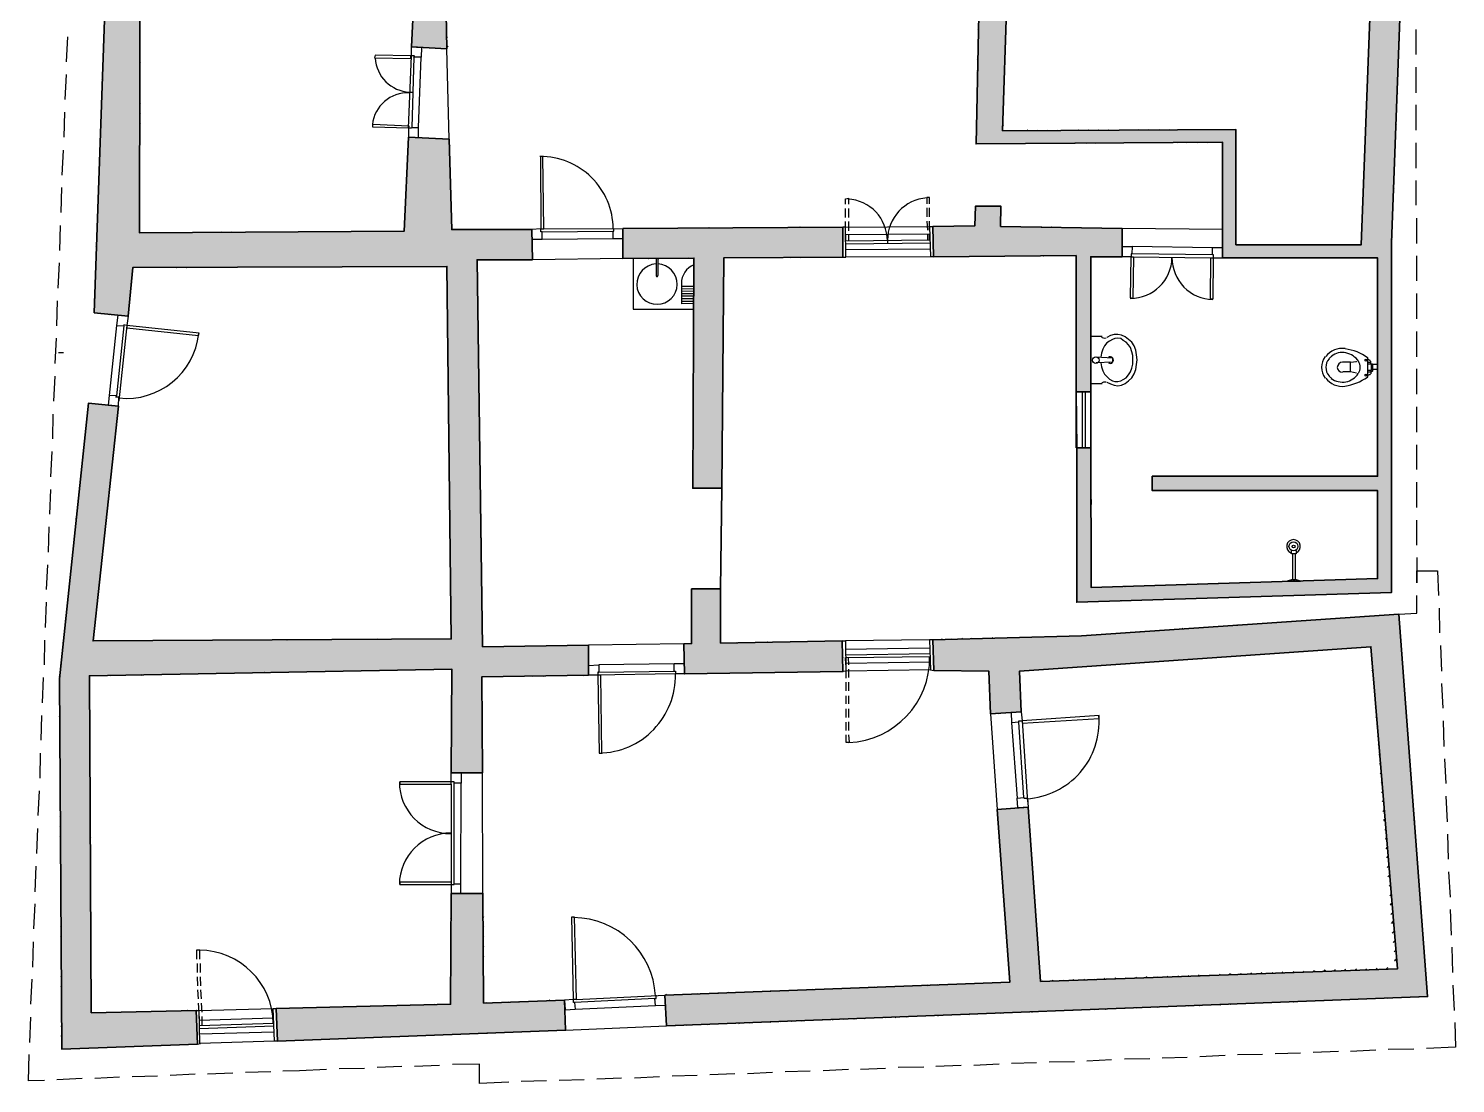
# Model space of a CAD drawing. Header units: millimetres. Extents: x -20110 to -5819, y 9740 to 30038.
# Drawn here: x -20110 to -5819, y 9740 to 20302 of the extents above; entities that cross this region are included whole.
import ezdxf

# ---------------------------------------------------------------- set-up
doc = ezdxf.new("R2010")
doc.units = ezdxf.units.MM
for name, color, linetype, lineweight in [('A-ALV-___-___-EXI', 250, 'Continuous', 35), ('A-COB-___-___-EXI', 250, 'Continuous', 25), ('A-JAN-___-___-EXI', 250, 'Continuous', 25), ('A-MOB-___-___-EXI', 250, 'Continuous', 25), ('A-POR-___-___-EXI', 250, 'Continuous', 25)]:
    doc.layers.add(name, color=color, linetype=linetype, lineweight=lineweight)

msp = doc.modelspace()

# ---------------------------------------------------------------- hatches: boundary and pattern name
at = {"layer": 'A-ALV-___-___-EXI'}
h = msp.add_hatch(color=11, dxfattribs=at)
h.paths.add_polyline_path([(-19778, 10084), (-18419, 10133), (-18431, 10471), (-19483, 10447), (-19500, 13822), (-15872, 13888), (-15877, 12850), (-15563, 12850), (-15571, 13810), (-14502, 13827), (-14502, 14129), (-15563, 14112), (-15618, 17987), (-15063, 17987), (-15068, 18289), (-15872, 18289), (-15896, 19194), (-16306, 19213), (-16349, 18272), (-19000, 18258), (-18993, 21767), (-16198, 21701), (-16276, 20119), (-15920, 20100), (-15950, 21694), (-15721, 21690), (-15714, 21992), (-18988, 22069), (-18896, 24532), (-18203, 24527), (-18203, 24829), (-19193, 24840), (-19452, 17456), (-19113, 17421), (-19066, 17909), (-15920, 17921), (-15877, 14190), (-19464, 14171), (-19210, 16520), (-19511, 16551), (-19802, 13791), (-19798, 13196)])
h.paths.add_polyline_path([(-17618, 10164), (-14731, 10273), (-14743, 10575), (-15552, 10544), (-15559, 11643), (-15877, 11643), (-15884, 10532), (-17629, 10490)])
h.paths.add_polyline_path([(-13722, 10315), (-6097, 10610), (-6387, 14438), (-9564, 14221), (-11054, 14183), (-11042, 13876), (-10493, 13869), (-10474, 13442), (-10167, 13459), (-10184, 13869), (-6665, 14112), (-6399, 10888), (-9974, 10761), (-10099, 12506), (-10408, 12482), (-10281, 10754), (-13736, 10622)])
h.paths.add_polyline_path([(-13542, 13841), (-11953, 13864), (-11960, 14171), (-13179, 14149), (-13179, 14692), (-13469, 14692), (-13469, 14144), (-13547, 14143)])
h.paths.add_polyline_path([(-9611, 14558), (-6460, 14655), (-6460, 18157), (-6302, 22383), (-6333, 23668), (-6635, 23664), (-6604, 22456), (-7208, 22468), (-7215, 22166), (-6611, 22154), (-6762, 18138), (-8017, 18138), (-8017, 19291), (-10354, 19279), (-10311, 20595), (-10590, 20602), (-10620, 19147), (-8151, 19164), (-8151, 18006), (-6599, 18006), (-6599, 15820), (-8856, 15820), (-8856, 15676), (-6599, 15676), (-6599, 14794), (-9467, 14704), (-9472, 16105), (-9611, 16105)])
h.paths.add_polyline_path([(-13457, 15699), (-13167, 15699), (-13148, 18005), (-11953, 18013), (-11953, 18315), (-14158, 18301), (-14158, 17999), (-13446, 18003)])
h.paths.add_polyline_path([(-9618, 16666), (-9472, 16666), (-9472, 18018), (-9158, 18018), (-9158, 18301), (-10377, 18320), (-10373, 18525), (-10625, 18525), (-10632, 18327), (-11054, 18320), (-11047, 18018), (-9618, 18029)])
h.paths.add_polyline_path([(-10299, 21454), (-10288, 22213), (-8229, 22178), (-8222, 22480), (-10281, 22515), (-10288, 22968), (-10590, 22968), (-10578, 21911), (-11380, 21918), (-11387, 21617), (-10582, 21605), (-10582, 21459)])
h.paths.add_polyline_path([(-13311, 21640), (-13306, 21942), (-14132, 21954), (-14073, 24473), (-12842, 24454), (-12835, 24756), (-14023, 24774), (-14030, 25076), (-14387, 25076), (-14387, 24779), (-15130, 24786), (-15130, 24484), (-14507, 24477), (-14453, 21961), (-14556, 21961), (-14561, 21659)])
h.paths.add_polyline_path([(-10601, 23977), (-10299, 23977), (-10318, 25638), (-10160, 25642), (-10160, 25921), (-10318, 25921), (-10323, 27159), (-10632, 27159), (-10632, 27074), (-10934, 27074), (-10934, 26796), (-10632, 26791), (-10606, 24732), (-11882, 24744), (-11882, 24442), (-10601, 24430)])
h.paths.add_polyline_path([(-6658, 24473), (-6356, 24477), (-6477, 29362), (-7908, 29373), (-7915, 29060), (-6701, 29060), (-6689, 25956), (-9158, 25932), (-9151, 25649), (-6689, 25680)])
h.paths.add_polyline_path([(-16337, 24503), (-16330, 24805), (-16988, 24810), (-16988, 24508)])
h.paths.add_polyline_path([(-13976, 26807), (-13981, 27093), (-14405, 27093), (-14398, 26814)])
h.paths.add_polyline_path([(-10330, 28366), (-10330, 29060), (-9123, 29060), (-9123, 29380), (-10656, 29392), (-10649, 28366)])

# ---------------------------------------------------------------- linework, layer by layer
for p, q in [((-10596, 20299), (-10601, 20293)), ((-18993, 20263), (-18996, 20260)), ((-18993, 20161), (-18996, 20158)), ((-15915, 20220), (-15922, 20213)), ((-10598, 20195), (-10601, 20192)), ((-10323, 20166), (-10325, 20164)), ((-6380, 20180), (-6385, 20176)), ((-18993, 20065), (-18996, 20061)), ((-6387, 20077), (-6388, 20075)), ((-18993, 19961), (-18996, 19957)), ((-10602, 19991), (-10606, 19987)), ((-10605, 19885), (-10606, 19883)), ((-10330, 19961), (-10332, 19959)), ((-19370, 19791), (-19375, 19786)), ((-18993, 19756), (-18997, 19752)), ((-18993, 19860), (-18996, 19856)), ((-10335, 19751), (-10339, 19747)), ((-6399, 19763), (-6400, 19762)), ((-6394, 19864), (-6396, 19862)), ((-18993, 19659), (-18997, 19655)), ((-6399, 19654), (-6404, 19649)), ((-19378, 19578), (-19379, 19577)), ((-18993, 19558), (-18997, 19553)), ((-18993, 19454), (-18997, 19449)), ((-10611, 19579), (-10613, 19577)), ((-10347, 19442), (-10349, 19440)), ((-10342, 19546), (-10345, 19543)), ((-6410, 19449), (-6412, 19448)), ((-6406, 19551), (-6408, 19548)), ((-19385, 19373), (-19386, 19371)), ((-18993, 19357), (-18997, 19352)), ((-10347, 19334), (-10352, 19328)), ((-6410, 19341), (-6416, 19335)), ((-19389, 19263), (-19391, 19261)), ((-18993, 19256), (-18998, 19251)), ((-18993, 19152), (-18998, 19147)), ((-10617, 19277), (-10620, 19275)), ((-10099, 19286), (-10105, 19281)), ((-9998, 19286), (-10003, 19281)), ((-9901, 19286), (-9905, 19282)), ((-9797, 19286), (-9801, 19282)), ((-9725, 19153), (-9726, 19152)), ((-9696, 19286), (-9699, 19283)), ((-9621, 19154), (-9623, 19152)), ((-9592, 19286), (-9595, 19283)), ((-9519, 19155), (-9521, 19152)), ((-9491, 19286), (-9493, 19284)), ((-9421, 19155), (-9425, 19152)), ((-9394, 19286), (-9396, 19284)), ((-9290, 19286), (-9292, 19285)), ((-9189, 19286), (-9190, 19285)), ((-8984, 19291), (-8988, 19286)), ((-8887, 19291), (-8891, 19287)), ((-8783, 19291), (-8787, 19287)), ((-8682, 19291), (-8685, 19288)), ((-8607, 19161), (-8609, 19159)), ((-8578, 19291), (-8581, 19288)), ((-8510, 19161), (-8512, 19159)), ((-8481, 19291), (-8483, 19289)), ((-8407, 19162), (-8410, 19159)), ((-8380, 19291), (-8382, 19289)), ((-8303, 19163), (-8307, 19159)), ((-8276, 19291), (-8277, 19290)), ((-6418, 19237), (-6420, 19235)), ((-19396, 19057), (-19398, 19055)), ((-16315, 19016), (-16318, 19013)), ((-16311, 19119), (-16313, 19117)), ((-15889, 19136), (-15894, 19130)), ((-15889, 19039), (-15892, 19036)), ((-6422, 19027), (-6428, 19022)), ((-6422, 19136), (-6423, 19134)), ((-19400, 18950), (-19403, 18947)), ((-6429, 18923), (-6431, 18921)), ((-19407, 18744), (-19410, 18742)), ((-15884, 18838), (-15887, 18836)), ((-16334, 18593), (-16337, 18591)), ((-6441, 18610), (-6443, 18608)), ((-6434, 18711), (-6439, 18706)), ((-15877, 18544), (-15879, 18542)), ((-19418, 18432), (-19422, 18428)), ((-15872, 18343), (-15874, 18342)), ((-13396, 18308), (-13398, 18306)), ((-13295, 18308), (-13296, 18306)), ((-12382, 18315), (-12385, 18312)), ((-12281, 18315), (-12283, 18313)), ((-12184, 18315), (-12185, 18313)), ((-10757, 18327), (-10759, 18324)), ((-10257, 18320), (-10259, 18318)), ((-9962, 18315), (-9964, 18313)), ((-9866, 18315), (-9869, 18312)), ((-9467, 18308), (-9469, 18305)), ((-6453, 18296), (-6455, 18294)), ((-6448, 18397), (-6451, 18394)), ((-19426, 18221), (-19429, 18218)), ((-18172, 18265), (-18175, 18263)), ((-18075, 18265), (-18077, 18263)), ((-17974, 18265), (-17975, 18264)), ((-6453, 18192), (-6459, 18186)), ((-19429, 18119), (-19434, 18114)), ((-12681, 18008), (-12684, 18006)), ((-12584, 18009), (-12587, 18006)), ((-12482, 18010), (-12486, 18006)), ((-12378, 18010), (-12382, 18006)), ((-10859, 18019), (-10861, 18018)), ((-10044, 18026), (-10045, 18025)), ((-9946, 18027), (-9948, 18025)), ((-19437, 17906), (-19441, 17902)), ((-19066, 17874), (-19069, 17870)), ((-18727, 17910), (-18728, 17909)), ((-18630, 17911), (-18632, 17909)), ((-18526, 17911), (-18528, 17909)), ((-18424, 17912), (-18427, 17909)), ((-18320, 17912), (-18323, 17909)), ((-18218, 17912), (-18221, 17909)), ((-18121, 17913), (-18125, 17909)), ((-16807, 17918), (-16809, 17916)), ((-16703, 17918), (-16705, 17916)), ((-16601, 17918), (-16604, 17916)), ((-16504, 17919), (-16507, 17916)), ((-13901, 18000), (-13903, 17999)), ((-13799, 18001), (-13802, 17999)), ((-13695, 18002), (-13698, 17999)), ((-13598, 18002), (-13601, 17999)), ((-13496, 18003), (-13500, 17999)), ((-12786, 18008), (-12788, 18006)), ((-19077, 17758), (-19081, 17755)), ((-15918, 17802), (-15920, 17801)), ((-19447, 17600), (-19452, 17595)), ((-19444, 17698), (-19445, 17697)), ((-19089, 17650), (-19091, 17648)), ((-15917, 17699), (-15920, 17697)), ((-15914, 17403), (-15915, 17402)), ((-15913, 17301), (-15915, 17298)), ((-15606, 17298), (-15608, 17296)), ((-15911, 17205), (-15915, 17202)), ((-15601, 16907), (-15603, 16905)), ((-15906, 16704), (-15908, 16702)), ((-15901, 16305), (-15903, 16303)), ((-15594, 16407), (-15596, 16405)), ((-13454, 16337), (-13457, 16334)), ((-15900, 16209), (-15903, 16206)), ((-13455, 16233), (-13457, 16230)), ((-15899, 16109), (-15903, 16105)), ((-15587, 16013), (-15590, 16010)), ((-13455, 16131), (-13457, 16129)), ((-13456, 16027), (-13457, 16025)), ((-15587, 15912), (-15589, 15910)), ((-13456, 15929), (-13457, 15928)), ((-9467, 15784), (-9471, 15781)), ((-15894, 15708), (-15896, 15706)), ((-15893, 15612), (-15896, 15610)), ((-15582, 15614), (-15584, 15612)), ((-13179, 14692), (-13167, 15699)), ((-9467, 15680), (-9470, 15677)), ((-9467, 15482), (-9470, 15480)), ((-19632, 15399), (-19634, 15397)), ((-9467, 15379), (-9469, 15376)), ((-15575, 15216), (-15579, 15212)), ((-9467, 15282), (-9469, 15280)), ((-9467, 15180), (-9469, 15179)), ((-19668, 15062), (-19669, 15060)), ((-19368, 15053), (-19369, 15052)), ((-15888, 15109), (-15889, 15107)), ((-15575, 15119), (-15578, 15117)), ((-9467, 15077), (-9468, 15075)), ((-19391, 14829), (-19393, 14827)), ((-15571, 14817), (-15573, 14815)), ((-8814, 14728), (-8817, 14724)), ((-8609, 14732), (-8610, 14731)), ((-8396, 14739), (-8398, 14737)), ((-8191, 14747), (-8194, 14744)), ((-7776, 14758), (-7777, 14757)), ((-7382, 14770), (-7491, 14770)), ((-7052, 14782), (-7054, 14779)), ((-19415, 14607), (-19417, 14605)), ((-19403, 14716), (-19405, 14713)), ((-15882, 14614), (-15884, 14612)), ((-15571, 14721), (-15572, 14719)), ((-9127, 14716), (-9129, 14715)), ((-9026, 14721), (-9029, 14718)), ((-7399, 14626), (-7401, 14624)), ((-19728, 14495), (-19731, 14492)), ((-9168, 14571), (-9170, 14570)), ((-19740, 14379), (-19743, 14376)), ((-19441, 14376), (-19442, 14375)), ((-15563, 14426), (-15568, 14421)), ((-15563, 14322), (-15566, 14319)), ((-8547, 14294), (-8551, 14290)), ((-8005, 14329), (-8007, 14327)), ((-6925, 14402), (-6926, 14401)), ((-19763, 14158), (-19766, 14155)), ((-19751, 14271), (-19754, 14268)), ((-19452, 14268), (-19454, 14266)), ((-18636, 14178), (-18639, 14175)), ((-18535, 14178), (-18537, 14176)), ((-18431, 14178), (-18433, 14177)), ((-17622, 14183), (-17624, 14181)), ((-17521, 14183), (-17523, 14181)), ((-16608, 14190), (-16612, 14186)), ((-16507, 14190), (-16510, 14187)), ((-16403, 14190), (-16406, 14187)), ((-16306, 14190), (-16309, 14188)), ((-16205, 14190), (-16207, 14188)), ((-16101, 14190), (-16102, 14189)), ((-15563, 14225), (-15565, 14224)), ((-13016, 14155), (-13019, 14152)), ((-12707, 14159), (-12709, 14158)), ((-12297, 14166), (-12298, 14165)), ((-10757, 14197), (-10764, 14190)), ((-10656, 14197), (-10660, 14193)), ((-10552, 14197), (-10553, 14196)), ((-10450, 14202), (-10454, 14198)), ((-10137, 14209), (-10140, 14206)), ((-9932, 14214), (-9934, 14211)), ((-9623, 14221), (-9624, 14219)), ((-9521, 14225), (-9523, 14223)), ((-9413, 14232), (-9414, 14231)), ((-8976, 14263), (-8979, 14261)), ((-19775, 14042), (-19778, 14039)), ((-6661, 14062), (-6665, 14058)), ((-19787, 13934), (-19790, 13931)), ((-16824, 13871), (-16825, 13869)), ((-6653, 13966), (-6658, 13961)), ((-6646, 13877), (-6653, 13869)), ((-19799, 13818), (-19802, 13815)), ((-19389, 13824), (-19391, 13822)), ((-19286, 13826), (-19290, 13822)), ((-19082, 13830), (-19085, 13827)), ((-18976, 13832), (-18981, 13827)), ((-18774, 13835), (-18776, 13834)), ((-18671, 13837), (-18674, 13834)), ((-18363, 13843), (-18365, 13841)), ((-18054, 13848), (-18056, 13846)), ((-17748, 13854), (-17750, 13853)), ((-17439, 13860), (-17441, 13857)), ((-15472, 13812), (-15474, 13810)), ((-15367, 13813), (-15370, 13810)), ((-15163, 13817), (-15165, 13815)), ((-15060, 13818), (-15063, 13815)), ((-14955, 13820), (-14960, 13815)), ((-14651, 13824), (-14653, 13822)), ((-13116, 13847), (-13118, 13846)), ((-6637, 13777), (-6642, 13773)), ((-6630, 13687), (-6635, 13683)), ((-6622, 13591), (-6627, 13586)), ((-19800, 13515), (-19802, 13513)), ((-6615, 13504), (-6623, 13497)), ((-19799, 13414), (-19802, 13412)), ((-19798, 13318), (-19802, 13315)), ((-15875, 13310), (-15877, 13308)), ((-6607, 13409), (-6616, 13400)), ((-6599, 13313), (-6604, 13308)), ((-19798, 13215), (-19802, 13211)), ((-15875, 13208), (-15877, 13206)), ((-6591, 13219), (-6599, 13211)), ((-19495, 13115), (-19496, 13113)), ((-15876, 13111), (-15877, 13110)), ((-15563, 13115), (-15565, 13113)), ((-15563, 13013), (-15565, 13012)), ((-6584, 13130), (-6592, 13122)), ((-6576, 13034), (-6585, 13025)), ((-6569, 12946), (-6580, 12935)), ((-19795, 12814), (-19797, 12813)), ((-6561, 12851), (-6573, 12839)), ((-6553, 12755), (-6561, 12747)), ((-19795, 12713), (-19797, 12711)), ((-19794, 12617), (-19797, 12615)), ((-6545, 12662), (-6557, 12650)), ((-19793, 12514), (-19797, 12511)), ((-6538, 12572), (-6550, 12560)), ((-6530, 12478), (-6545, 12464)), ((-19793, 12413), (-19797, 12409)), ((-19792, 12317), (-19797, 12313)), ((-6523, 12387), (-6538, 12372)), ((-6229, 12372), (-6230, 12370)), ((-19791, 12214), (-19797, 12209)), ((-19488, 12209), (-19492, 12205)), ((-6514, 12289), (-6526, 12277)), ((-6507, 12197), (-6519, 12185)), ((-19488, 12112), (-19491, 12109)), ((-19488, 12011), (-19491, 12008)), ((-6499, 12104), (-6514, 12089)), ((-6492, 12014), (-6507, 11999)), ((-19488, 11914), (-19490, 11912)), ((-10370, 11964), (-10373, 11961)), ((-10363, 11867), (-10366, 11865)), ((-6484, 11921), (-6502, 11902)), ((-19488, 11810), (-19490, 11808)), ((-6476, 11829), (-6495, 11810)), ((-6468, 11729), (-6484, 11714)), ((-19788, 11710), (-19790, 11709)), ((-19788, 11614), (-19790, 11612)), ((-19488, 11709), (-19489, 11707)), ((-6460, 11634), (-6477, 11617)), ((-19787, 11511), (-19790, 11508)), ((-6453, 11546), (-6472, 11527)), ((-6445, 11450), (-6465, 11431)), ((-19786, 11415), (-19790, 11412)), ((-19786, 11314), (-19790, 11310)), ((-15879, 11394), (-15884, 11388)), ((-15879, 11292), (-15884, 11287)), ((-15552, 11412), (-15557, 11406)), ((-15552, 11310), (-15557, 11306)), ((-10328, 11402), (-10330, 11400)), ((-10321, 11305), (-10323, 11303)), ((-6438, 11363), (-6460, 11341)), ((-19785, 11211), (-19790, 11207)), ((-19483, 11207), (-19487, 11203)), ((-15880, 11187), (-15884, 11183)), ((-15552, 11214), (-15556, 11209)), ((-10315, 11217), (-10318, 11214)), ((-6430, 11267), (-6453, 11244)), ((-6422, 11172), (-6441, 11152)), ((-19784, 11010), (-19785, 11008)), ((-19483, 11110), (-19486, 11107)), ((-19483, 11008), (-19486, 11006)), ((-15881, 11090), (-15884, 11086)), ((-15552, 11110), (-15555, 11106)), ((-15552, 11013), (-15555, 11010)), ((-6414, 11076), (-6434, 11056)), ((-19783, 10914), (-19785, 10912)), ((-19483, 10912), (-19485, 10910)), ((-15881, 10988), (-15884, 10985)), ((-15882, 10883), (-15884, 10881)), ((-15552, 10912), (-15554, 10909)), ((-7436, 10862), (-7448, 10851)), ((-7335, 10862), (-7343, 10855)), ((-7231, 10869), (-7242, 10858)), ((-7123, 10876), (-7137, 10862)), ((-7021, 10876), (-7032, 10866)), ((-6918, 10881), (-6929, 10869)), ((-6809, 10888), (-6824, 10873)), ((-6708, 10888), (-6719, 10877)), ((-6604, 10893), (-6616, 10880)), ((-6495, 10900), (-6511, 10884)), ((-6407, 10988), (-6429, 10966)), ((-6399, 10894), (-6405, 10888)), ((-19783, 10810), (-19785, 10808)), ((-19483, 10808), (-19485, 10806)), ((-15883, 10786), (-15884, 10784)), ((-15552, 10808), (-15553, 10806)), ((-11101, 10725), (-11105, 10722)), ((-11000, 10730), (-11004, 10726)), ((-10788, 10737), (-10791, 10734)), ((-10474, 10749), (-10477, 10746)), ((-9955, 10768), (-9962, 10761)), ((-9847, 10773), (-9854, 10765)), ((-9743, 10773), (-9747, 10769)), ((-9641, 10780), (-9649, 10772)), ((-9533, 10784), (-9541, 10776)), ((-9429, 10784), (-9434, 10780)), ((-9328, 10791), (-9336, 10784)), ((-9219, 10796), (-9228, 10787)), ((-9116, 10796), (-9121, 10791)), ((-9014, 10803), (-9023, 10795)), ((-8906, 10808), (-8915, 10799)), ((-8802, 10808), (-8808, 10802)), ((-8698, 10815), (-8707, 10806)), ((-8590, 10815), (-8595, 10810)), ((-8488, 10822), (-8497, 10813)), ((-8384, 10827), (-8394, 10817)), ((-8276, 10827), (-8282, 10821)), ((-8175, 10834), (-8184, 10825)), ((-8071, 10839), (-8081, 10828)), ((-7962, 10839), (-7969, 10832)), ((-7861, 10846), (-7871, 10836)), ((-7757, 10850), (-7768, 10839)), ((-7649, 10850), (-7656, 10843)), ((-7547, 10858), (-7558, 10847)), ((-19782, 10714), (-19785, 10711)), ((-19781, 10614), (-19785, 10610)), ((-19483, 10711), (-19484, 10710)), ((-13512, 10633), (-13515, 10630)), ((-13408, 10641), (-13414, 10634)), ((-13306, 10641), (-13309, 10638)), ((-13198, 10645), (-13201, 10642)), ((-13094, 10652), (-13101, 10646)), ((-12993, 10652), (-12995, 10650)), ((-12884, 10657), (-12887, 10654)), ((-12679, 10664), (-12681, 10662)), ((-12568, 10671), (-12573, 10666)), ((-12358, 10676), (-12360, 10674)), ((-12255, 10683), (-12259, 10678)), ((-12045, 10688), (-12046, 10686)), ((-11941, 10695), (-11946, 10690)), ((-11731, 10700), (-11732, 10698)), ((-11627, 10707), (-11632, 10702)), ((-11314, 10718), (-11318, 10714)), ((-6813, 10582), (-6816, 10579)), ((-6499, 10594), (-6502, 10591)), ((-6178, 10607), (-6182, 10603)), ((-19781, 10510), (-19785, 10506)), ((-19030, 10459), (-19032, 10457)), ((-18721, 10466), (-18723, 10464)), ((-18516, 10471), (-18518, 10469)), ((-16759, 10513), (-16762, 10511)), ((-16453, 10520), (-16455, 10518)), ((-16240, 10525), (-16242, 10523)), ((-16035, 10532), (-16039, 10528)), ((-15931, 10532), (-15933, 10531)), ((-15516, 10549), (-15520, 10545)), ((-15304, 10556), (-15307, 10553)), ((-15203, 10560), (-15206, 10557)), ((-14990, 10567), (-14993, 10565)), ((-14887, 10575), (-14892, 10569)), ((-10373, 10445), (-10377, 10440)), ((-10275, 10448), (-10276, 10447)), ((-10059, 10457), (-10064, 10452)), ((-9961, 10460), (-9962, 10459)), ((-9747, 10469), (-9750, 10466)), ((-9644, 10473), (-9646, 10471)), ((-9433, 10481), (-9436, 10478)), ((-9325, 10485), (-9328, 10483)), ((-9119, 10493), (-9123, 10490)), ((-9011, 10497), (-9014, 10494)), ((-8805, 10505), (-8809, 10501)), ((-8695, 10509), (-8698, 10506)), ((-8489, 10517), (-8493, 10513)), ((-8383, 10521), (-8384, 10520)), ((-8170, 10530), (-8175, 10525)), ((-8069, 10534), (-8071, 10532)), ((-7755, 10546), (-7757, 10544)), ((-7441, 10558), (-7443, 10556)), ((-7333, 10562), (-7335, 10560)), ((-7127, 10570), (-7130, 10567)), ((-19780, 10414), (-19785, 10409)), ((-19779, 10314), (-19785, 10308)), ((-13520, 10323), (-13523, 10320)), ((-13307, 10331), (-13311, 10327)), ((-13206, 10335), (-13210, 10332)), ((-12993, 10343), (-12998, 10339)), ((-12892, 10347), (-12896, 10343)), ((-12679, 10355), (-12684, 10350)), ((-12578, 10359), (-12582, 10355)), ((-12470, 10363), (-12472, 10362)), ((-12365, 10368), (-12370, 10362)), ((-12264, 10371), (-12266, 10369)), ((-12156, 10376), (-12158, 10374)), ((-12051, 10380), (-12057, 10374)), ((-11950, 10384), (-11953, 10381)), ((-11842, 10388), (-11844, 10386)), ((-11737, 10392), (-11743, 10386)), ((-11636, 10396), (-11639, 10393)), ((-11528, 10400), (-11531, 10398)), ((-11423, 10404), (-11429, 10398)), ((-11317, 10408), (-11321, 10405)), ((-11214, 10412), (-11217, 10409)), ((-11001, 10420), (-11005, 10416)), ((-10687, 10432), (-10691, 10428)), ((-19779, 10217), (-19785, 10211)), ((-15515, 10243), (-15516, 10242)), ((-15201, 10255), (-15203, 10254)), ((-14885, 10267), (-14887, 10266)), ((-19697, 10087), (-19700, 10084)), ((-19384, 10098), (-19386, 10096)), ((-19071, 10110), (-19073, 10108))]:
    msp.add_line(p, q, dxfattribs=at)
for points in [[(-19193, 24840), (-19452, 17456), (-19113, 17421), (-19066, 17909), (-15920, 17921), (-15877, 14190), (-19464, 14171), (-19210, 16520), (-19511, 16551), (-19802, 13791), (-19778, 10084), (-18419, 10133), (-18431, 10471), (-19483, 10447), (-19500, 13822), (-15872, 13888), (-15877, 12850), (-15563, 12850), (-15571, 13810), (-14502, 13827), (-14502, 14129), (-15563, 14112), (-15618, 17987), (-15063, 17987), (-15068, 18289), (-15872, 18289), (-15896, 19194), (-16306, 19213), (-16349, 18272), (-19000, 18258), (-18993, 21767)], [(-10590, 20602), (-10620, 19147), (-8151, 19164), (-8151, 18006), (-6599, 18006), (-6599, 15820), (-8856, 15820), (-8856, 15676), (-6599, 15676), (-6599, 14794), (-9467, 14704), (-9472, 16105), (-9611, 16105), (-9611, 14558), (-6460, 14655), (-6460, 18157), (-6302, 22383)], [(-6611, 22154), (-6762, 18138), (-8017, 18138), (-8017, 19291), (-10354, 19279), (-10311, 20595)], [(-16198, 21701), (-16276, 20119), (-15920, 20100), (-15950, 21694)], [(-9470, 15581), (-9467, 15584), (-9467, 15537)]]:
    msp.add_lwpolyline(points, dxfattribs=at)
for points in [[(-10377, 18320), (-10373, 18525), (-10625, 18525), (-10632, 18327), (-11054, 18320), (-11047, 18018), (-9618, 18029), (-9618, 16666), (-9472, 16666), (-9472, 18018), (-9158, 18018), (-9158, 18301)], [(-14158, 18301), (-14158, 17999), (-13446, 18003), (-13457, 15699), (-13167, 15699), (-13148, 18005), (-11953, 18013), (-11953, 18315)], [(-13469, 14692), (-13469, 14144), (-13547, 14143), (-13542, 13841), (-11953, 13864), (-11960, 14171), (-13179, 14149), (-13179, 14692)], [(-6387, 14438), (-9564, 14221), (-11054, 14183), (-11042, 13876), (-10493, 13869), (-10474, 13442), (-10167, 13459), (-10184, 13869), (-6665, 14112), (-6399, 10888), (-9974, 10761), (-10099, 12506), (-10408, 12482), (-10281, 10754), (-13736, 10622), (-13722, 10315), (-6097, 10610)], [(-14743, 10575), (-15552, 10544), (-15559, 11643), (-15877, 11643), (-15884, 10532), (-17629, 10490), (-17618, 10164), (-14731, 10273)]]:
    msp.add_lwpolyline(points, close=True, dxfattribs=at)
at = {"layer": 'A-COB-___-___-EXI'}
for p, q in [((-19731, 19968), (-19717, 20220)), ((-6212, 20041), (-6212, 20293)), ((-6212, 19659), (-6212, 19914)), ((-19743, 19593), (-19731, 19841)), ((-19754, 19213), (-19747, 19466)), ((-6212, 19286), (-6212, 19539)), ((-6212, 18904), (-6212, 19159)), ((-19773, 18834), (-19759, 19086)), ((-6212, 18532), (-6212, 18779)), ((-19785, 18459), (-19778, 18711)), ((-19797, 18079), (-19790, 18331)), ((-6205, 18150), (-6205, 18404)), ((-6205, 17777), (-6205, 18025)), ((-19813, 17704), (-19802, 17956)), ((-6205, 17395), (-6205, 17650)), ((-19827, 17324), (-19820, 17577)), ((-19844, 16949), (-19832, 17202)), ((-6205, 17015), (-6205, 17270)), ((-19809, 17058), (-19759, 17058)), ((-6205, 16640), (-6205, 16895)), ((-19856, 16570), (-19844, 16822)), ((-19868, 16195), (-19863, 16442)), ((-6205, 16261), (-6205, 16515)), ((-19886, 15815), (-19875, 16067)), ((-6205, 15886), (-6205, 16133)), ((-6205, 15506), (-6205, 15761)), ((-19898, 15440), (-19886, 15688)), ((-19910, 15060), (-19905, 15313)), ((-6205, 15131), (-6205, 15379)), ((-19929, 14685), (-19917, 14933)), ((-19941, 14306), (-19929, 14558)), ((-5981, 14499), (-5977, 14251)), ((-19952, 13931), (-19948, 14178)), ((-5969, 14124), (-5958, 13869)), ((-19971, 13551), (-19960, 13803)), ((-5958, 13744), (-5946, 13497)), ((-19983, 13176), (-19978, 13423)), ((-5941, 13369), (-5934, 13115)), ((-19995, 12796), (-19990, 13048)), ((-5927, 12990), (-5915, 12742)), ((-20014, 12421), (-20002, 12669)), ((-5915, 12615), (-5903, 12360)), ((-20026, 12041), (-20018, 12294)), ((-5899, 12235), (-5892, 11987)), ((-20044, 11659), (-20033, 11914)), ((-5887, 11860), (-5873, 11605)), ((-20056, 11287), (-20044, 11539)), ((-5873, 11480), (-5861, 11225)), ((-20068, 10905), (-20061, 11159)), ((-5856, 11105), (-5849, 10850)), ((-20087, 10532), (-20075, 10784)), ((-5844, 10725), (-5830, 10471)), ((-20099, 10150), (-20087, 10405)), ((-8125, 10018), (-8380, 10006)), ((-7752, 10030), (-8000, 10025)), ((-7370, 10042), (-7625, 10037)), ((-6991, 10060), (-7245, 10049)), ((-6616, 10072), (-6870, 10060)), ((-6236, 10084), (-6491, 10079)), ((-17398, 9867), (-17563, 9862)), ((-17127, 9879), (-17398, 9867)), ((-16747, 9891), (-17000, 9886)), ((-16372, 9909), (-16620, 9898)), ((-15993, 9921), (-16245, 9909)), ((-12281, 9862), (-12533, 9855)), ((-11898, 9879), (-12153, 9867)), ((-11526, 9891), (-11778, 9879)), ((-11144, 9902), (-11399, 9898)), ((-10771, 9921), (-11024, 9909)), ((-10389, 9933), (-10644, 9921)), ((-10016, 9945), (-10264, 9940)), ((-9634, 9957), (-9889, 9952)), ((-9262, 9975), (-9509, 9964)), ((-8880, 9987), (-9134, 9983)), ((-8507, 9999), (-8755, 9994)), ((-19573, 9789), (-19827, 9777)), ((-19198, 9801), (-19445, 9789)), ((-18818, 9813), (-19073, 9806)), ((-18443, 9832), (-18691, 9820)), ((-18063, 9843), (-18318, 9832)), ((-17684, 9855), (-17936, 9848)), ((-14924, 9766), (-15177, 9759)), ((-14545, 9777), (-14797, 9770)), ((-14170, 9794), (-14417, 9782)), ((-13790, 9806), (-14042, 9794)), ((-13415, 9820), (-13663, 9813)), ((-13035, 9836), (-13288, 9825)), ((-12660, 9848), (-12908, 9836))]:
    msp.add_line(p, q, dxfattribs=at)
for points in [[(-6205, 15006), (-6205, 14751), (-6205, 14872), (-6000, 14872), (-5988, 14624)], [(-6387, 14438), (-6205, 14449), (-6205, 14624)], [(-5826, 10350), (-5819, 10103), (-6109, 10091)], [(-19952, 9770), (-20110, 9766), (-20103, 10030)], [(-15299, 9751), (-15594, 9740), (-15594, 9933), (-15865, 9928)]]:
    msp.add_lwpolyline(points, dxfattribs=at)
at = {"layer": 'A-JAN-___-___-EXI'}
for p, q in [((-9557, 16666), (-9557, 16105)), ((-9526, 16666), (-9526, 16105))]:
    msp.add_line(p, q, dxfattribs=at)
msp.add_lwpolyline([(-9618, 16105), (-9618, 16666), (-9611, 16105)], dxfattribs=at)
msp.add_lwpolyline([(-9472, 16666), (-9472, 16105)], close=True, dxfattribs=at)
at = {"layer": 'A-MOB-___-___-EXI'}
for p, q in [((-13566, 17723), (-13447, 17724)), ((-13566, 17697), (-13447, 17699)), ((-13566, 17673), (-13447, 17675)), ((-13566, 17650), (-13447, 17650)), ((-13566, 17626), (-13448, 17626)), ((-13566, 17600), (-13448, 17600)), ((-13566, 17572), (-13448, 17573)), ((-9358, 17220), (-9472, 17220)), ((-6696, 16822), (-6696, 17004)), ((-6696, 16961), (-6665, 16961)), ((-6665, 16942), (-6665, 16973)), ((-6665, 16883), (-6665, 16846)), ((-6646, 16883), (-6646, 16942)), ((-6599, 16937), (-6646, 16937)), ((-6599, 16888), (-6646, 16888)), ((-9472, 16749), (-9358, 16749)), ((-6696, 16864), (-6665, 16864))]:
    msp.add_line(p, q, dxfattribs=at)
for points in [[(-13498, 18003), (-14054, 17999), (-14054, 17492), (-13448, 17492)], [(-13806, 17999), (-13806, 17836), (-13806, 17831)], [(-13448, 17548), (-13566, 17546), (-13566, 17751)], [(-9370, 16956), (-9363, 16914), (-9351, 16876), (-9333, 16841), (-9309, 16817), (-9285, 16791), (-9255, 16775), (-9231, 16768), (-9200, 16768), (-9170, 16775), (-9146, 16787), (-9116, 16805), (-9092, 16834), (-9073, 16864), (-9061, 16900), (-9050, 16942), (-9050, 16985), (-9050, 17027), (-9061, 17065), (-9073, 17107), (-9092, 17136), (-9116, 17162), (-9146, 17178), (-9170, 17197), (-9200, 17202), (-9231, 17197), (-9255, 17190), (-9285, 17173), (-9309, 17154), (-9333, 17124), (-9351, 17093), (-9363, 17051), (-9370, 17011)], [(-9309, 16763), (-9274, 16744), (-9236, 16732), (-9200, 16725), (-9165, 16732), (-9127, 16749), (-9092, 16775), (-9061, 16805), (-9038, 16846), (-9019, 16888), (-9014, 16937), (-9007, 16985), (-9014, 17034), (-9019, 17081), (-9038, 17124), (-9061, 17162), (-9092, 17190), (-9127, 17216), (-9165, 17232), (-9200, 17239), (-9236, 17239), (-9274, 17228), (-9309, 17209)], [(-9417, 17015), (-9255, 17004), (-9255, 16985), (-9255, 16961), (-9417, 16956)], [(-6870, 16864), (-6870, 16914), (-6870, 16961), (-6948, 16961)], [(-6870, 16961), (-6809, 16968), (-6809, 16973)], [(-6696, 16883), (-6658, 16883), (-6658, 16942), (-6696, 16942)], [(-6809, 16853), (-6809, 16850), (-6870, 16864), (-6948, 16864)], [(-7413, 15077), (-7413, 15041), (-7462, 15041), (-7462, 15077)], [(-7451, 15041), (-7451, 14787), (-7420, 14787), (-7420, 15041)], [(-7451, 14787), (-7505, 14770), (-7370, 14770), (-7420, 14787)]]:
    msp.add_lwpolyline(points, dxfattribs=at)
for points, knots in [([(-13828, 17945), (-13939, 17937), (-14021, 17845), (-14019, 17737), (-14019, 17737), (-14014, 17626), (-13924, 17539), (-13814, 17541), (-13814, 17541), (-13705, 17541), (-13615, 17631), (-13613, 17739), (-13613, 17739), (-13613, 17850), (-13698, 17940), (-13809, 17945)], [0, 0, 0, 0, 0.0625, 0.0625, 0.0625, 0.062501, 0.125, 0.125, 0.125, 0.125001, 0.1875, 0.1875, 0.1875, 0.187501, 1, 1, 1, 1]), ([(-13825, 17999), (-13825, 17945), (-13825, 17890), (-13825, 17836), (-13825, 17834), (-13825, 17833), (-13825, 17831), (-13825, 17827), (-13825, 17824), (-13821, 17820), (-13821, 17820), (-13818, 17817), (-13814, 17817), (-13811, 17820), (-13811, 17820), (-13806, 17824), (-13806, 17829), (-13809, 17831)], [0, 0, 0, 0, 1, 1, 1, 2, 2, 2, 2.083333, 2.083333, 2.083333, 2.083334, 2.166667, 2.166667, 2.166667, 2.166668, 3, 3, 3, 3]), ([(-13825, 17827), (-13825, 17822), (-13821, 17820), (-13816, 17820), (-13816, 17820), (-13811, 17820), (-13806, 17822), (-13806, 17827)], [0, 0, 0, 0, 0.125, 0.125, 0.125, 0.125001, 1, 1, 1, 1]), ([(-9420, 17015), (-9439, 17015), (-9453, 17001), (-9453, 16982), (-9453, 16982), (-9453, 16963), (-9439, 16949), (-9420, 16949), (-9420, 16949), (-9403, 16949), (-9387, 16963), (-9387, 16982), (-9387, 16982), (-9387, 17001), (-9403, 17015), (-9420, 17015)], [0, 0, 0, 0, 0.0625, 0.0625, 0.0625, 0.062501, 0.125, 0.125, 0.125, 0.125001, 0.1875, 0.1875, 0.1875, 0.187501, 1, 1, 1, 1]), ([(-9295, 16956), (-9281, 16945), (-9262, 16947), (-9252, 16961), (-9252, 16961), (-9241, 16973), (-9241, 16992), (-9252, 17004), (-9252, 17004), (-9262, 17018), (-9281, 17020), (-9295, 17008)], [0, 0, 0, 0, 0.083333, 0.083333, 0.083333, 0.083334, 0.166667, 0.166667, 0.166667, 0.166668, 1, 1, 1, 1]), ([(-6790, 16850), (-6767, 16886), (-6767, 16933), (-6790, 16971), (-6818, 17013), (-6863, 17044), (-6915, 17055), (-6915, 17055), (-6967, 17065), (-7019, 17053), (-7061, 17022)], [0, 0, 0, 0, 1, 1, 1, 1.125, 1.125, 1.125, 1.125001, 2, 2, 2, 2]), ([(-6951, 16961), (-6979, 16961), (-7002, 16937), (-7002, 16909), (-7002, 16881), (-6979, 16860), (-6951, 16860)], [0, 0, 0, 0, 1, 1, 1, 2, 2, 2, 2]), ([(-6724, 16982), (-6724, 16978), (-6722, 16973), (-6717, 16973), (-6717, 16973), (-6710, 16973), (-6708, 16978), (-6708, 16982), (-6708, 16982), (-6708, 16987), (-6710, 16992), (-6715, 16992), (-6715, 16992), (-6722, 16992), (-6724, 16987), (-6724, 16982)], [0, 0, 0, 0, 0.0625, 0.0625, 0.0625, 0.062501, 0.125, 0.125, 0.125, 0.125001, 0.1875, 0.1875, 0.1875, 0.187501, 1, 1, 1, 1]), ([(-6646, 16935), (-6646, 16940), (-6651, 16942), (-6656, 16942), (-6656, 16942), (-6660, 16942), (-6665, 16940), (-6665, 16935)], [0, 0, 0, 0, 0.125, 0.125, 0.125, 0.125001, 1, 1, 1, 1]), ([(-6665, 16881), (-6665, 16876), (-6663, 16874), (-6660, 16871), (-6660, 16871), (-6658, 16869), (-6653, 16869), (-6651, 16871), (-6651, 16871), (-6649, 16874), (-6646, 16876), (-6646, 16881)], [0, 0, 0, 0, 0.083333, 0.083333, 0.083333, 0.083334, 0.166667, 0.166667, 0.166667, 0.166668, 1, 1, 1, 1]), ([(-7064, 16798), (-7021, 16768), (-6967, 16756), (-6915, 16765), (-6915, 16765), (-6866, 16775), (-6821, 16805), (-6793, 16848)], [0, 0, 0, 0, 0.125, 0.125, 0.125, 0.125001, 1, 1, 1, 1]), ([(-6724, 16831), (-6724, 16827), (-6722, 16822), (-6717, 16822), (-6717, 16822), (-6710, 16822), (-6708, 16827), (-6708, 16831), (-6708, 16831), (-6708, 16836), (-6710, 16841), (-6715, 16841), (-6715, 16841), (-6722, 16841), (-6724, 16836), (-6724, 16831)], [0, 0, 0, 0, 0.0625, 0.0625, 0.0625, 0.062501, 0.125, 0.125, 0.125, 0.125001, 0.1875, 0.1875, 0.1875, 0.187501, 1, 1, 1, 1]), ([(-7415, 15053), (-7385, 15065), (-7366, 15098), (-7373, 15131), (-7373, 15131), (-7377, 15162), (-7408, 15185), (-7441, 15185), (-7441, 15185), (-7474, 15185), (-7502, 15162), (-7509, 15131), (-7509, 15131), (-7514, 15098), (-7498, 15065), (-7467, 15053)], [0, 0, 0, 0, 0.0625, 0.0625, 0.0625, 0.062501, 0.125, 0.125, 0.125, 0.125001, 0.1875, 0.1875, 0.1875, 0.187501, 1, 1, 1, 1]), ([(-7441, 15162), (-7465, 15162), (-7486, 15143), (-7486, 15117), (-7486, 15117), (-7486, 15091), (-7465, 15072), (-7441, 15072), (-7441, 15072), (-7415, 15072), (-7396, 15091), (-7396, 15117), (-7396, 15117), (-7396, 15143), (-7415, 15162), (-7441, 15162)], [0, 0, 0, 0, 0.0625, 0.0625, 0.0625, 0.062501, 0.125, 0.125, 0.125, 0.125001, 0.1875, 0.1875, 0.1875, 0.187501, 1, 1, 1, 1]), ([(-7441, 15131), (-7448, 15131), (-7455, 15126), (-7455, 15117), (-7455, 15117), (-7455, 15107), (-7448, 15103), (-7441, 15103), (-7441, 15103), (-7432, 15103), (-7425, 15107), (-7425, 15117), (-7425, 15117), (-7425, 15126), (-7432, 15131), (-7441, 15131)], [0, 0, 0, 0, 0.0625, 0.0625, 0.0625, 0.062501, 0.125, 0.125, 0.125, 0.125001, 0.1875, 0.1875, 0.1875, 0.187501, 1, 1, 1, 1])]:
    msp.add_open_spline(points, degree=3, knots=knots, dxfattribs=at)
for points in [[(-13447, 17937), (-13521, 17906), (-13572, 17833), (-13571, 17749)], [(-9366, 17218), (-9354, 17204), (-9333, 17199), (-9316, 17204)], [(-7123, 17018), (-7172, 16954), (-7172, 16867), (-7125, 16803)], [(-6922, 17098), (-6998, 17107), (-7073, 17077), (-7118, 17018)], [(-7057, 17022), (-7066, 17015), (-7076, 17006), (-7083, 16999)], [(-6698, 17004), (-6764, 17053), (-6840, 17084), (-6922, 17095)], [(-6696, 17001), (-6696, 17004), (-6696, 17006), (-6698, 17008)], [(-7085, 16996), (-7127, 16947), (-7127, 16874), (-7085, 16824)], [(-6672, 16978), (-6682, 16982), (-6689, 16987), (-6696, 16992)], [(-6670, 16971), (-6670, 16973), (-6672, 16975), (-6675, 16978)], [(-9316, 16761), (-9333, 16765), (-9354, 16761), (-9366, 16746)], [(-7118, 16803), (-7073, 16744), (-7000, 16711), (-6925, 16721)], [(-7085, 16822), (-7076, 16812), (-7066, 16805), (-7057, 16798)], [(-6925, 16723), (-6844, 16735), (-6767, 16765), (-6701, 16812)], [(-6698, 16827), (-6691, 16831), (-6684, 16836), (-6675, 16841)], [(-6698, 16812), (-6696, 16815), (-6696, 16817), (-6696, 16820)], [(-6675, 16836), (-6672, 16838), (-6670, 16841), (-6670, 16843)]]:
    msp.add_open_spline(points, degree=3, dxfattribs=at)
at = {"layer": 'A-POR-___-___-EXI'}
for p, q in [((-15908, 20126), (-15920, 20113)), ((-15896, 19194), (-15920, 20100)), ((-16287, 19666), (-16259, 19666)), ((-16205, 19209), (-16205, 19310)), ((-16125, 19206), (-16126, 19205)), ((-11929, 18409), (-11929, 18501)), ((-11898, 18501), (-11898, 18409)), ((-11113, 18506), (-11113, 18416)), ((-11085, 18416), (-11085, 18506)), ((-11929, 18315), (-11953, 18315)), ((-11929, 18277), (-11929, 18369)), ((-11898, 18369), (-11898, 18277)), ((-11113, 18374), (-11108, 18284)), ((-11085, 18284), (-11085, 18374)), ((-11085, 18320), (-11054, 18320)), ((-8151, 18289), (-9158, 18301)), ((-11929, 18145), (-11078, 18157)), ((-11898, 18235), (-11898, 18176)), ((-11507, 18180), (-11507, 18150)), ((-11108, 18242), (-11108, 18187)), ((-11929, 18091), (-11078, 18095)), ((-11047, 18018), (-11078, 18018)), ((-8151, 18107), (-8252, 18107)), ((-14158, 17999), (-15063, 17987)), ((-19299, 17440), (-19302, 17437)), ((-19228, 17329), (-19302, 16629)), ((-19488, 16551), (-19490, 16548)), ((-11960, 14171), (-11929, 14171)), ((-10962, 14190), (-10967, 14185)), ((-10861, 14190), (-10863, 14188)), ((-13547, 14143), (-14502, 14129)), ((-13545, 14029), (-13547, 14027)), ((-11929, 14089), (-11085, 14100)), ((-11929, 14032), (-11078, 14046)), ((-14502, 13923), (-14398, 13931)), ((-13544, 13942), (-13644, 13942)), ((-11953, 14004), (-11956, 14000)), ((-11924, 13949), (-11078, 13961)), ((-11924, 13888), (-11924, 13798)), ((-11894, 13931), (-11898, 14004)), ((-11894, 13803), (-11894, 13888)), ((-11044, 13910), (-11047, 13907)), ((-14552, 13826), (-14556, 13822)), ((-11924, 13756), (-11924, 13671)), ((-11894, 13671), (-11894, 13756)), ((-11924, 13622), (-11924, 13539)), ((-11894, 13539), (-11894, 13622)), ((-11924, 13489), (-11924, 13405)), ((-11894, 13405), (-11894, 13489)), ((-10480, 13569), (-10481, 13567)), ((-10474, 13442), (-10408, 12482)), ((-10397, 13446), (-10401, 13442)), ((-10269, 13453), (-10264, 13350)), ((-11924, 13357), (-11924, 13273)), ((-11894, 13273), (-11894, 13362)), ((-15559, 11643), (-15563, 12850)), ((-10405, 12436), (-10408, 12433)), ((-10130, 12506), (-10132, 12504)), ((-15780, 11643), (-15780, 11740)), ((-18419, 10850), (-18419, 10942)), ((-18389, 10850), (-18389, 10942)), ((-18415, 10718), (-18419, 10808)), ((-18384, 10718), (-18389, 10808)), ((-18408, 10586), (-18415, 10676)), ((-18377, 10586), (-18384, 10676)), ((-14627, 10579), (-13736, 10622)), ((-13722, 10629), (-13730, 10622)), ((-13620, 10629), (-13623, 10626)), ((-18401, 10452), (-18408, 10544)), ((-18372, 10452), (-18377, 10544)), ((-17646, 10164), (-17660, 10490)), ((-17628, 10449), (-17629, 10447)), ((-14778, 10575), (-14779, 10573)), ((-18401, 10374), (-17660, 10398)), ((-18401, 10289), (-17653, 10315)), ((-18372, 10320), (-18372, 10409)), ((-14731, 10273), (-13722, 10315)), ((-13726, 10419), (-13729, 10416)), ((-13628, 10319), (-13632, 10315)), ((-18396, 10235), (-17653, 10258)), ((-18419, 10133), (-18389, 10138))]:
    msp.add_line(p, q, dxfattribs=at)
for points in [[(-16306, 19303), (-16662, 19315), (-16662, 19345), (-16302, 19329), (-16306, 19303), (-16276, 20029)], [(-16252, 20015), (-16245, 20029), (-16276, 20029), (-16276, 20119), (-16174, 20112), (-16179, 20015), (-16252, 20015), (-16271, 19310), (-16276, 19303), (-16306, 19303), (-16306, 19213)], [(-16271, 19310), (-16205, 19310), (-16179, 20015)], [(-14979, 18296), (-14948, 18296), (-14960, 19020), (-14983, 19020), (-14979, 18296), (-14158, 18301)], [(-11929, 18544), (-11929, 18598), (-11898, 18603), (-11898, 18544)], [(-11085, 18548), (-11085, 18610), (-11113, 18610), (-11113, 18548)], [(-14967, 18192), (-14967, 18265), (-14979, 18265), (-14979, 18296), (-15068, 18289)], [(-14259, 18272), (-14247, 18272), (-14247, 18301)], [(-11953, 18013), (-11924, 18013), (-11929, 18315), (-11085, 18320), (-11078, 18018), (-11924, 18013)], [(-15067, 18192), (-14967, 18192), (-14259, 18199), (-14158, 18199)], [(-14967, 18265), (-14259, 18272), (-14259, 18199)], [(-9158, 18121), (-9057, 18121), (-9061, 18048)], [(-9042, 18018), (-9050, 17600), (-9073, 17607), (-9068, 18018), (-9042, 18018), (-8271, 18006), (-8276, 17595), (-8245, 17595), (-8241, 18006), (-8241, 18037), (-8252, 18037), (-9061, 18048), (-9068, 18048), (-9068, 18018), (-9158, 18018)], [(-8252, 18037), (-8252, 18107), (-9057, 18121)], [(-8271, 18006), (-8241, 18006), (-8151, 18006)], [(-19217, 17432), (-19228, 17329), (-19155, 17324)], [(-19127, 17329), (-19155, 17336), (-19155, 17324), (-19228, 16624)], [(-19120, 17421), (-19113, 17421), (-19127, 17329), (-19127, 17305), (-18408, 17228), (-18401, 17251), (-19127, 17329), (-19205, 16574)], [(-11085, 14183), (-11929, 14171), (-11924, 13869)], [(-11054, 14183), (-11085, 14183), (-11078, 13881), (-11042, 13876)], [(-11924, 13931), (-11929, 14004), (-11078, 14015)], [(-13644, 13869), (-13632, 13869), (-13632, 13841)], [(-11078, 13881), (-11924, 13869), (-11953, 13864)], [(-14398, 13857), (-14410, 13857), (-14410, 13827), (-14502, 13827)], [(-13542, 13841), (-13632, 13841), (-14441, 13827)], [(-10167, 13459), (-10160, 13369), (-10160, 13346), (-9387, 13393), (-9387, 13423), (-10160, 13369), (-10106, 12560)], [(-10191, 13357), (-10191, 13369), (-10160, 13369)], [(-11924, 13230), (-11924, 13157), (-11887, 13157), (-11894, 13230)], [(-15877, 12735), (-15877, 12758), (-16391, 12758), (-16391, 12735), (-15877, 12735), (-15877, 11756), (-16391, 11756), (-16391, 11732), (-15877, 11732), (-15877, 11643)], [(-15877, 11756), (-15877, 11732), (-15849, 11732), (-15849, 11740), (-15849, 12747), (-15849, 12758), (-15877, 12758), (-15877, 12850)], [(-15776, 12850), (-15776, 12747), (-15849, 12747)], [(-15849, 11740), (-15780, 11740), (-15776, 12747)], [(-10141, 12603), (-10137, 12596), (-10106, 12596), (-10099, 12506), (-10203, 12499), (-10208, 12596)], [(-18396, 10985), (-18396, 11074), (-18427, 11074), (-18427, 10985)], [(-13837, 10591), (-14641, 10549), (-14653, 10549), (-14653, 10579), (-14743, 10575), (-14736, 10478), (-14634, 10483)], [(-13830, 10520), (-13837, 10591), (-13825, 10591), (-13825, 10622)], [(-18431, 10471), (-18401, 10471), (-17660, 10490), (-17629, 10490)], [(-17618, 10164), (-17646, 10164), (-18396, 10138), (-18401, 10471)], [(-14641, 10549), (-14634, 10483), (-13830, 10520), (-13731, 10525)], [(-18401, 10409), (-18401, 10320), (-17653, 10343)]]:
    msp.add_lwpolyline(points, dxfattribs=at)
for points in [[(-16639, 20034), (-16644, 20010), (-16283, 20003), (-16283, 20029)], [(-11929, 18235), (-11929, 18176), (-11085, 18187), (-11085, 18242)], [(-19235, 16612), (-19228, 16624), (-19302, 16629), (-19313, 16532), (-19210, 16520), (-19205, 16612)], [(-13644, 13942), (-14398, 13931), (-14398, 13857), (-13644, 13869)], [(-14394, 13048), (-14368, 13048), (-14380, 13827), (-14410, 13827)], [(-10264, 13350), (-10208, 12596), (-10141, 12603), (-10191, 13357)], [(-14670, 11407), (-14646, 11407), (-14627, 10579), (-14653, 10579)]]:
    msp.add_lwpolyline(points, close=True, dxfattribs=at)
for points in [[(-16639, 20008), (-16629, 19822), (-16479, 19673), (-16292, 19666)], [(-16297, 19659), (-16486, 19666), (-16646, 19527), (-16667, 19341)], [(-11507, 18176), (-11509, 18400), (-11684, 18584), (-11906, 18595)], [(-11113, 18607), (-11335, 18591), (-11507, 18407), (-11507, 18183)], [(-19205, 16603), (-18806, 16560), (-18448, 16850), (-18405, 17249)], [(-11896, 13152), (-11436, 13173), (-11078, 13553), (-11085, 14011)], [(-16396, 12758), (-16398, 12473), (-16167, 12242), (-15882, 12240)], [(-15879, 12247), (-16165, 12247), (-16396, 12015), (-16396, 11732)], [(-13832, 10617), (-13854, 11053), (-14212, 11398), (-14651, 11400)], [(-17660, 10341), (-17665, 10747), (-17993, 11070), (-18398, 11074)]]:
    msp.add_open_spline(points, degree=3, dxfattribs=at)
for points, knots in [([(-14255, 18298), (-14255, 18492), (-14335, 18676), (-14472, 18812), (-14472, 18812), (-14611, 18947), (-14795, 19022), (-14988, 19020)], [0, 0, 0, 0, 0.125, 0.125, 0.125, 0.125001, 1, 1, 1, 1]), ([(-9075, 17600), (-8847, 17598), (-8660, 17782), (-8658, 18008), (-8658, 17900), (-8616, 17794), (-8540, 17713), (-8540, 17713), (-8462, 17636), (-8359, 17591), (-8250, 17588)], [0, 0, 0, 0, 1, 1, 1, 1.125, 1.125, 1.125, 1.125001, 2, 2, 2, 2]), ([(-14396, 13048), (-14188, 13051), (-13993, 13136), (-13849, 13284), (-13849, 13284), (-13705, 13433), (-13627, 13631), (-13632, 13839)], [0, 0, 0, 0, 0.125, 0.125, 0.125, 0.125001, 1, 1, 1, 1]), ([(-10113, 12591), (-9906, 12603), (-9715, 12697), (-9578, 12853), (-9578, 12853), (-9441, 13008), (-9375, 13214), (-9389, 13419)], [0, 0, 0, 0, 0.125, 0.125, 0.125, 0.125001, 1, 1, 1, 1])]:
    msp.add_open_spline(points, degree=3, knots=knots, dxfattribs=at)

doc.saveas('drawing.dxf')
